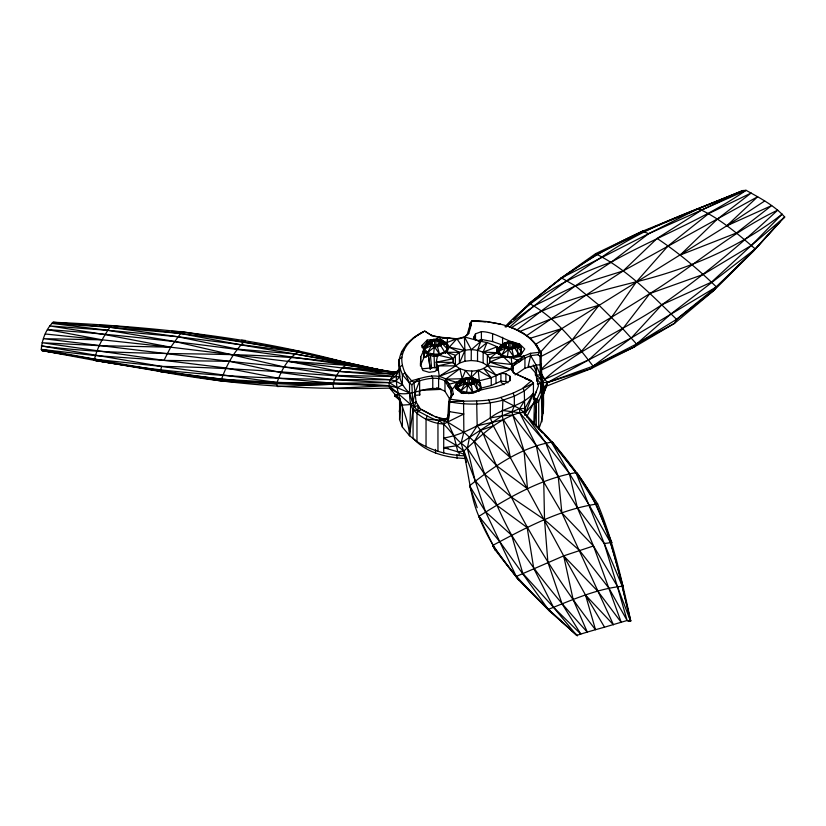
<?xml version="1.0" encoding="UTF-8"?>
<svg xmlns="http://www.w3.org/2000/svg" width="826" height="826" viewBox="0 0 826 826"><rect width="100%" height="100%" fill="white"/><g stroke="black" fill="none" stroke-linecap="round" stroke-linejoin="round"><path stroke-width="1.24" d="M447.083 347.302L447.083 344.907C440.867 336.905 429.128 337.751 424.006 346.27L424.378 351.7L427.806 354.684L433.351 356.274L438.296 356.099M453.278 363.512L453.247 358.732C459.721 347.24 477.789 347.509 487.392 354.901L487.319 365.691L483.117 362.903L477.531 361.107L477.552 350.307L480.763 341.396L487.051 342.48L497.211 346.765L497.211 353.456M478.688 391.472L480.763 389.067L480.381 383.099C474.176 375.097 462.426 375.954 457.305 384.462L457.676 389.893L460.247 392.133M512.244 347.168L512.244 343.812L514.268 342.511L516.198 344.184L518.78 356.543L521.547 353.332L521.165 347.374C514.949 339.372 503.199 340.219 498.088 348.737L498.46 354.168L507.401 356.656L517.747 356.522M483.117 362.903L483.169 352.103L487.051 342.48L477.552 350.307M533.41 398.917L533.451 383.192L531.397 380.858L514.133 373.197L510.891 369.181L489.766 362.077L489.694 358.37L487.392 354.901L496.756 352.65L503.086 356.502L513.153 365.98L513.153 372.371M489.653 363.151L489.694 358.37L496.756 352.65L497.211 346.765L483.169 352.103L496.756 352.65M436.273 370.007L436.273 362.201L437.615 354.984L446.67 352.268L455.343 355.221L455.415 366.001L459.442 363.13L464.924 361.23L471.202 360.528L471.305 349.728L464.408 336.925L456.892 338.774L446.701 342.604L438.369 339.083L427.176 340.105L422.045 345.382L422.045 347.612M465.09 454.734L457.821 451.832L453.918 435.829L447.578 422.055L448.704 401.88L449.685 401.828C466.773 400.197 484.222 402.623 500.886 397.42L502.879 400.187L519.595 408.705L523.911 412.38L524.882 414.673L524.283 390.977L523.023 387.952L531.397 380.858L514.133 373.197M533.875 422.902L534.401 402.499L533.451 393.042C522.29 406.599 503.395 407.125 490.334 417.946C475.952 426.897 460.64 435.281 443.717 438.038L456.861 445.72L463.923 450.913L475.126 480.711L485.523 511.738L516.26 576.455L518.635 579.966L550.044 611.55L577.405 635.679L576.755 635.411C539.048 600.616 497.717 565.511 478.863 516.364C468.693 492.946 468.672 467.062 461.115 443.108C452.885 436.355 448.002 426.061 438.72 420.64C429.448 418.462 422.127 411.978 413.072 409.5C408.405 401.612 409.851 391.875 409.49 383.078C406.072 374.736 400.92 366.558 401.911 357.183C403.862 344.855 414.208 336.409 424.76 331.102L432.163 335.872L424.76 331.102C410.14 337.741 396.119 351.597 399.381 369.036C398.266 378.308 402.634 386.898 409.49 392.928C411.596 399.33 412.721 406.578 418.245 411.1L416.975 413.847L416.975 441.59C431.337 450.717 448.363 455.374 465.306 455.859M400.207 399.165L399.577 419.536L402.396 427.104L409.51 435.663L416.975 441.59M111.056 325.671C103.632 336.068 97.034 347.818 94.216 360.301C191.828 377.441 291.402 379.96 390.337 379.712L395.778 376.315L399.381 369.036L396.852 371.886C393.238 393.166 408.447 414.497 409.51 435.663L410.677 404.544L389.139 385.659L333.208 383.254L276.927 382.459L221.647 379.217L160.234 371.493L94.216 360.301L41.961 350.575L41.3 349.398C41.95 339.62 46.05 329.099 53.112 322.233C153.347 326.693 253.747 336.915 350.678 363.915C272.105 343.957 191.539 334.065 111.056 325.671L99.471 325.423M420.424 366.032L420.702 357.038L423.79 350.152L422.045 345.382M531.087 420.837C557.488 444.863 578.572 473.907 597.663 503.901C613.346 541.474 622.061 581.298 630.713 620.935L627.12 620.491L604.539 627.182L585.551 595.102L563.683 555.867L510.354 457.625L502.291 415.777L502.879 400.187L514.33 396.17L524.283 390.977L533.451 383.192L532.667 383.202M400.29 368.448C395.004 373.631 386.929 379.506 389.696 388.117L399.577 399.96L399.577 419.536L400.114 399.154M534.494 424.419L536.27 403.202L537.148 398.741L540.307 391.792L541.226 383.739L540.287 374.787L540.008 356.212L541.464 353.714C530.085 327.643 497.293 321.293 471.667 320.849L470.004 323.565L470.004 327.21M468.579 377.854L471.14 377.503L471.832 371.091C478.574 370.719 486.855 368.974 489.766 362.077L503.086 356.502L511.232 357.493L517.85 360.281L519.038 361.984L523.684 356.161L530.519 353.311L539.461 352.279L541.464 353.714C539.574 378.556 548.97 405.421 538.707 428.952L538.707 401.209L541.939 394.085L542.888 386.041L536.817 379.01L536.136 365.154L530.633 355.624L530.519 353.311M524.975 415.241L525.006 408.416L533.451 393.042L524.882 414.673M470.004 323.565L471.047 325.506L468.796 333.301L463.778 337.627L468.796 333.301M471.625 321.159L471.047 325.506L469.436 326.859L467.134 334.86M542.383 404.575L544.51 387.394L547.555 382.49L588.793 359.826L631.405 337.865L716.348 286.901L753.498 251.042L780.178 221.43L753.498 251.042L714.17 290.205L674.481 323.389L634.575 346.817L591.364 368.51L546.585 386.103L543.776 393.279L547.555 382.49L593.089 366.166L634.575 346.817L636.547 343.998L671.094 313.839L755.263 248.956L784.7 217.011C774.168 205.261 759.693 197.93 746.095 190.321L742.873 190.538L643.609 231.486L596.661 254.48L560.699 278.341L529.249 303.4L513.101 319.652M409.51 435.663L413.072 409.5L416.056 401.963L413.909 382.355L411.503 380.714L405.05 372.991L402.396 374.601L402.396 384.761L397.378 387.745L389.139 385.659L276.927 382.459L161.659 366.414L94.226 359.207L41.961 350.575L64.727 354.354M399.278 411.802L400.135 405.659M438.162 345.815L438.162 341.345L440.186 340.044L447.083 344.907L447.465 350.874L433.351 356.274L434.393 346.775L433.289 344.535L429.334 344.194L424.368 349.047L424.378 351.7L433.32 354.189L441.59 354.024M471.47 384.007L471.47 379.547L473.494 378.236L475.415 379.919L475.631 381.922L474.083 383.729L471.171 384.844L468.765 384.018L461.084 390.626L457.676 387.249L462.632 382.397L466.587 382.727L467.692 384.968L466.618 392.391L461.104 392.877L461.084 390.626L464.563 384.069L465.42 380.714L463.975 378.576L457.676 387.249L457.676 389.893L466.618 392.391L475.921 392.236M509.487 357.978L521.547 353.332L521.165 347.374L516.198 344.184L512.244 343.812L511.149 341.613L508.64 343.389L504.758 342.852L498.088 348.737L498.46 354.168L498.45 351.515L503.416 346.662L507.37 347.003L508.465 349.243L507.401 356.656L502.982 357.049M447.506 338.484L447.599 337.875L456.892 338.774L464.904 350.441L464.924 361.23M541.402 377.978L541.794 375.727L540.287 374.787L536.136 365.154L524.933 368.22L515.114 374.87M446.701 347.065L447.599 337.875L453.908 338.99M536.27 426.02L536.27 403.202L538.707 401.209L537.148 398.741L534.773 400.651L526.658 417.016M413.072 438.668L413.072 409.5C420.651 417.842 432.452 423.573 443.717 423.996L447.578 422.055C451.698 413.021 446.525 402.014 453.267 394.054L452.411 389.211L445.792 379.134C435.075 372.495 422.592 378.04 411.503 380.714L409.49 383.078L411.885 384.72L412.711 403.171L410.677 404.544L402.396 405.112L396.47 395.478L398.287 393.238C414.136 396.656 430.026 382.706 444.977 391.287L449.705 398.979M514.66 373.61L512.192 370.554L513.153 365.98L517.85 360.281L523.684 356.161L524.933 357.999L524.933 368.22M528.062 366.92L530.633 355.624L538.005 354.767L540.008 356.212M448.704 401.88L449.365 399.092L451.77 394.983L453.267 394.054M447.682 417.636L445.875 418.668L440.557 418.627L438.72 420.64L437.956 423.841L437.956 451.368M426.04 446.763L426.04 419.019L444.357 420.775L447.238 419.267L449.065 411.906M546.585 386.103L547.555 382.49L541.195 375.644M542.383 394.983L544.51 387.394L542.434 382.614L544.809 379.186C579.532 347.787 623.434 330.751 661.863 304.753C702.823 276.204 741.159 244.135 777.7 210.145C731.402 232.106 693.272 266.757 649.907 293.509C614.668 315.821 578.799 337.173 541.639 356.14M402.396 427.104L402.396 405.112L399.577 399.96L394.663 395.984L395.138 394.384L397.203 395.282M399.629 410.625L400.331 408.25M402.396 384.761L395.922 381.178L390.337 379.712C314.148 374.57 238.033 367.591 161.659 366.414L160.234 371.493C235.854 385.763 312.858 390.099 389.696 388.117L398.287 393.238M422.798 351.04L425.183 351.783L423.356 357.689L429.076 355.066M447.238 419.267L449.685 411.678L448.704 410.377M541.794 375.727L540.741 378.721L542.383 380.941L542.888 413.568M426.04 419.019L427.104 416.159M466.029 378.215L462.188 378.742L456.633 382.314L455.487 385.277L451.058 390.946L451.058 397.337M533.389 399.072L538.428 385.959L535.403 372.64L529.621 366.228M411.885 384.72L418.813 378.69L419.618 380.848L415.282 392.04L412.711 403.171L416.056 401.963L419.845 407.992M444.977 391.287L444.977 381.065L445.792 379.134L462.188 378.742L465.492 370.502L471.832 371.091M541.939 421.828L541.226 383.739L542.383 380.941M471.305 349.728L480.763 341.396L464.408 336.925L464.904 350.441L459.442 363.13L459.39 352.341L449.282 347.178L446.701 342.604M447.083 344.907L442.333 343.73L436.902 344.958L427.785 352.423L424.368 349.047L430.676 340.384L432.122 342.522L431.265 345.877L427.785 352.423L427.806 354.684L433.32 354.189M504.758 342.852L506.193 344.989L505.347 348.345L501.867 354.891L498.45 351.515L498.088 348.737M533.937 396.862L536.404 391.39M472.637 383.791L473.494 378.236L476.974 380.693L474.754 380.105M389.139 385.659L333.694 388.375L332.94 384.255C234.532 387.425 137.643 366.641 41.3 349.398L95.176 355.583L163.982 360.384L170.693 347.199L181.957 331.629L299.157 351.329C287.562 358.195 280.51 371.493 276.607 384.069L277.536 386.547L332.94 384.255C335.81 375.603 341.024 365.639 350.647 363.44L385.133 371.173M523.684 356.161L511.232 357.493L511.872 364.503L510.891 369.181L491.243 377.73L479.741 380.672L471.14 377.503L465.492 370.502L459.886 368.685L455.622 365.856L453.35 362.438L453.247 358.732L446.67 352.268L449.282 347.178L456.892 338.774M473.763 339.383L473.763 337.153L475.487 333.828L481.403 331.639C495.414 331.773 506.142 341.778 519.399 343.781L524.737 348.985L520.69 355.087L516.25 356.584M516.911 330.028L541.649 310.69L575.34 285.889L611.219 262.172L648.668 233.696L702.1 209.825L742.873 190.538L698.197 208.586L560.699 278.341L595.598 253.685L642.535 231.228L698.197 208.586C719.446 218.105 737.721 233.768 755.263 248.956L716.348 286.901L676.587 319.342L674.481 323.389L636.547 343.998L593.089 366.166L591.364 368.51L547.555 382.49L542.434 382.614M425.111 346.135L426.784 343.162L434.559 340.921L437.068 339.145L438.162 341.345L442.116 341.716L442.333 343.73L447.455 348.964L444.677 352.072L439.339 343.368L440.186 340.044L445.038 344.421M458.967 383.336L460.082 381.354L467.857 379.124L470.366 377.337L471.47 379.547L475.415 379.919L480.381 383.099L480.763 389.067L468.703 393.703M498.078 350.596L500.855 345.619L505.667 343.884L508.64 343.389L508.64 347.86M425.989 357.451L427.847 354.22M538.005 354.767L539.461 352.279C535.103 339.93 523.292 332.579 511.759 327.819L512.409 327.943M456.633 389.005L456.633 382.314L449.117 384.204L448.022 386L452.411 389.211M524.283 401.137L519.595 408.705L519.678 412.742L536.25 445.544L558.221 476.406L577.343 507.691L604.24 543.549L622.143 585.882L630.713 620.935L628.07 621.379M506.193 347.219L506.193 344.989L503.199 344.649L498.45 351.515L507.37 347.003L511.955 349.119L514.856 348.004L516.415 346.197L521.165 347.374M480.67 341.437L482.116 339.496M423.593 353.714L425.183 351.783M432.122 344.752L432.122 342.522L429.117 342.191L429.334 344.194C432.153 347.416 437.191 347.385 440.785 345.536L442.333 343.73L439.339 343.368L442.116 341.716M445.39 353.27L447.465 350.874M475.415 379.919L472.637 381.56L477.975 390.264L480.753 387.157L480.381 385.494M521.154 349.759L521.526 351.432L518.759 354.54L513.421 345.826L514.268 342.511L519.11 346.879M525.253 412.742L534.401 402.499L536.27 403.202L534.773 400.651M540.287 352.392L561.608 328.696L726.787 225.808L764.7 200.986M399.97 368.468L391.968 376.532L336.657 375.417L284.32 367.012L229.545 361.323L43.479 338.681L102.228 339.837L170.693 347.199L394.064 374.23L396.408 372.547L342.594 367.539L397.451 372.516C281.17 355.159 164.808 337.762 47.433 329.584L102.228 339.837L45.316 334.003M95.093 359.393L94.216 360.301L222.297 381.158L276.607 384.069L221.306 379.826L160.234 371.493L161.349 371.401M471.14 377.503L478.151 370.378L491.243 377.73L491.243 385.535L480.887 388.179M505.925 326.879L511.304 321.459M506.09 326.9L508.857 324.205M514.402 318.815C551.107 281.842 595.143 252.663 642.535 231.228L648.668 233.696M505.006 326.776C533.782 295.842 571.778 276.039 611.219 262.172C655.679 237.165 704.072 219.571 746.095 190.321L702.1 209.825L657.104 238.425L623.134 270.959L586.491 294.789L526.575 335.676M541.371 369.077L572.15 340.023L599.015 305.248L575.34 285.889L561.701 278.042L529.249 303.4C555.65 317.587 575.082 342.676 593.089 366.166L631.405 337.865L661.863 304.753L711.454 282.162L751.423 245.394L784.7 217.011L782.759 218.56M477.211 507.649L469.56 485.781C493.783 466.473 521.33 447.134 552.367 441.982L575.939 472.637L596.258 504.356L611.787 542.506L604.24 543.549L575.939 472.637L551.241 441.838L523.911 412.38L519.678 412.742L502.27 410.419M501.867 354.891L510.984 347.426L516.415 346.197L521.526 351.432M604.539 627.182L595.494 629.701L585.551 595.102L613.46 624.797L561.887 512.936L558.221 476.406L545.666 442.653L519.678 412.742C497.479 419.164 480.742 436.045 463.923 450.913L457.821 451.832L443.717 447.63L456.861 445.72L502.291 415.777L519.595 408.705L525.006 408.416L523.911 412.38L545.666 442.653L569.362 473.484L589.227 505.192L610.569 542.63L622.969 586.161C597.146 588.649 572.346 599.872 548.247 609.412L499.709 541.588L478.863 516.364C508.744 497.407 540.7 478.832 575.939 472.637L577.26 473.246C608.525 516.477 617.879 570.033 630.383 620.749L617.28 586.171L604.24 543.549M509.363 327.375C538.211 301.314 569.073 277.536 602.071 256.938C644.435 226.778 694.119 210.671 741.893 191.374L738.475 192.985M447.744 417.853L444.357 420.775L443.717 423.996L443.717 452.958M399.041 370.141L394.064 374.23L339.455 371.421L284.32 367.012L174.348 341.396L107.69 330.307L51.553 323.369L109.755 327.261L180.295 333.446L241.037 344.896L350.647 363.44M390.605 372.165L297.639 351.855L177.673 336.719L107.69 330.307L49.581 325.909L105.078 334.623L170.693 347.199L99.43 345.671L42.105 342.738L163.982 360.384L226.004 367.993L278.445 378.246L333.208 383.254L389.366 382.614L395.922 381.178L399.577 376.883L399.278 359.3L401.911 357.183M424.378 351.7L424.006 346.27L429.117 342.191M457.676 389.893L457.305 384.462L462.426 380.383L465.42 380.714L465.42 382.954M519.378 331.67L551.056 318.898L599.015 305.248L622.763 328.758L636.547 343.998L676.587 319.342L714.17 290.205L716.348 286.901C698.042 269.08 678.373 252.611 657.104 238.425M404.131 349.677L401.529 351.68L401.529 354.199M506.462 326.373L534.401 305.63L575.34 285.889L623.134 270.959L757.638 196.753L726.787 225.808L771.639 205.612L736.369 233.025L680.18 255.038L717.205 219.262L751.195 193.005L708.667 213.614L667.997 245.983L636.516 281.718L611.56 317.298L581.545 351.133L541.846 369.738M462.188 378.742L459.886 368.685L445.792 379.134L456.633 382.314M517.85 360.281L511.872 364.503L489.766 362.077M513.153 365.98L524.933 357.999L530.633 355.624M638.292 233.975L642.535 231.228M402.231 365.412L399.577 367.033L399.577 376.883L339.455 371.421L288.047 361.23L345.722 365.195L380.765 370.523M406.247 344.483L408.385 343.193M429.334 344.194L432.122 342.522M508.465 349.243L513.586 356.45L511.955 349.119L508.465 349.243L505.347 348.345L503.416 346.662L506.193 344.989M467.692 384.968L472.802 392.185L471.171 384.844L467.692 384.968L464.563 384.069L462.632 382.397L465.42 380.714M467.857 384.709L470.2 383.15L475.631 381.922L480.381 383.099M535.651 344.256L561.608 328.696L530.261 338.216M413.248 337.937L423.408 331.887M516.198 344.184L513.421 345.826L516.415 346.197M511.294 327.757C548.991 303.09 593.419 292.755 636.516 281.718C688.946 268.884 739.466 247.449 782.212 214.089L751.423 245.394L703.153 274.5L649.907 293.509L622.763 328.758L588.793 359.826L544.809 379.186L541.495 373.971M492.595 545.48L518.635 579.966L495.363 550.188L492.595 545.48C525.78 527.804 560.028 509.281 597.663 503.901M491.243 385.535L500.917 381.158L505.884 381.56L507.949 382.82M529.249 303.4L531.49 302.213M500.886 397.42L513.07 393.145L533.451 383.192M689.483 212.86L697.381 208.854M560.699 278.341L564.075 276.669M438.72 420.64L445.875 418.668L444.357 420.775L447.578 422.055L463.861 413.981L449.685 411.678M421.281 409.634L418.245 411.1L417.688 405.525L414.435 406.826L410.677 404.544M435.023 339.982L437.068 339.145M509.095 342.449L511.149 341.613M477.851 340.756L481.403 339.445L492.585 341.572L502.58 345.082L502.58 337.276M500.855 345.619L503.963 344.473M460.082 381.354L462.147 380.59M459.886 368.685L439.267 376.305L438.596 378.298L438.596 388.519M455.487 388.623L455.487 385.277L455.508 388.241L462.653 393.331L473.122 393.259C484.676 386.816 499.307 388.654 510.334 380.332L510.003 376.274L505.884 373.755L500.917 373.352L496.013 375.128L483.654 368.468L491.243 377.73M483.231 433.712L510.354 457.625L493.329 425.855L480.959 430.222L474.258 441.559C483.561 473.959 495.548 505.584 511.655 535.238C533.245 570.188 559.584 601.834 587.276 632.076L595.494 629.701C549.083 570.033 510.551 504.273 483.231 433.712L477.17 425.824L476.664 401.178M449.365 399.092L463.562 400.961L463.861 432.163L461.115 443.108L467.382 448.332L484.511 474.155L511.232 497.056L544.53 519.719L579.46 550.395L608.907 588.143L627.12 620.491L617.28 586.171L593.481 545.965L563.683 555.867L516.26 576.455L550.044 611.55L548.247 609.412L577.405 635.679M394.663 395.984L396.47 395.478M413.909 382.355C425.431 379.165 439.473 374.157 449.117 384.204M457.656 339.135L462.56 337.927M502.879 400.187C485.543 404.75 467.268 405.318 449.685 401.828M437.79 370.347L437.79 365.887L455.622 365.856L439.267 376.305L437.79 365.887L436.273 362.201L453.247 358.732L437.615 354.984M493.329 425.855L490.334 417.946L502.291 415.777L512.616 415.003L536.25 445.544L543.756 481.981L544.53 519.719L547.875 562.217L561.99 603.661L580.802 634.058L587.276 632.076L573.12 599.47L563.683 555.867L597.931 591.354L621.266 622.422L593.481 545.965L577.343 507.691L569.362 473.484L551.241 441.838L545.098 435.509M533.575 399.309L537.148 398.741L533.441 397.956M489.694 358.37L503.086 356.502M536.136 365.154L540.008 364.71L541.464 363.564L540.287 374.787L536.394 375.18L540.741 378.721L536.817 379.01L537.045 381.426M478.357 340.766L482.157 340.395M422.189 368.819L436.83 367.363M414.91 395.324L419.753 394.952L419.753 390.388L441.332 389.345L436.717 387.673M537.282 383.832L541.226 383.739M446.67 352.268L459.39 352.341M436.273 362.201L453.35 362.438L437.79 365.887L437.997 369.232L434.92 371.514L429.076 372.309L422.819 370.451L420.424 363.791M163.982 360.384L229.545 361.323L281.005 372.598L334.499 379.764L389.366 382.614L397.378 387.745L409.49 392.928M486.483 321.479L472.864 321.18L485.389 321.737M413.423 438.565C426.206 452.813 447.011 457.8 465.565 458.492M171.632 331.329L181.957 331.629M241.564 340.229L245.384 340.415C234.15 351.226 226.427 365.226 221.306 379.826L222.297 381.158M295.357 351.05L299.157 351.329M53.112 322.233L109.755 327.261L177.673 336.719L237.496 349.15L295.089 353.951L392.082 371.999M430.769 335.057L438.472 337.049L447.599 337.875M471.202 360.528L477.531 361.107M442.406 337.948L444.956 338.216M472.637 381.56L475.631 381.922L480.753 387.157M430.676 340.384L434.559 340.921L434.559 345.392M463.975 378.576L467.857 379.124L467.857 383.594M514.856 348.004L510.984 347.426L511.955 349.119M440.785 345.536L436.902 344.958L439.504 353.982L434.393 346.775M474.083 383.729L470.2 383.15L471.171 384.844M383.274 370.905L385.773 371.287M388.272 371.669L390.781 372.051M394.539 372.629L397.038 373.001M433.227 336.151L446.37 338.309M443.717 447.63L448.446 448.384M161.659 366.414L41.352 345.918C149.537 360.456 260.004 345.784 367.291 367.931M394.57 372.454L397.058 372.898M137.601 367.095L140.1 367.549M142.599 368.004L145.097 368.448M147.596 368.902L160.099 371.173M487.887 321.851L500.659 324.226L499.255 323.864M351.907 364.214L361.891 366.3M364.39 366.816L369.387 367.859M371.876 368.375L385.608 371.246M449.282 347.178L464.904 350.441M445.069 419.154L435.519 416.862L418.379 407.786M521.918 332.682L522.703 332.878M515.538 344.38L517.757 344.958M461.104 392.877L463.324 393.517M480.763 341.396L475.642 339.837L473.763 337.153M437.873 346.652L433.289 344.535L424.368 349.047L424.006 346.27M512.244 343.812L507.66 341.737L508.64 343.389M438.162 341.345L433.588 339.269L434.559 340.921M471.47 379.547L466.886 377.461L467.857 379.124M432.917 415.674L422.334 410.233M435.106 416.51L440.557 418.627M530.612 380.869L524.706 378.215L525.512 378.762M529.518 338.051L531.149 338.836M537.458 345.609L535.723 344.71L541.464 353.714M468.765 384.018L466.587 382.727L457.676 387.249L457.305 384.462M542.362 386.062L544.51 387.394M447.578 422.055L463.861 432.163L474.258 441.559L496.694 465.823L527.504 488.724L524.045 450.965L511.821 411.761L514.33 406.02L514.33 396.17L513.07 393.145M595.598 253.685C626.924 269.317 651.745 295.15 676.587 319.342M438.472 337.049L442.829 340.549L442.829 342.78M501.072 382.324L503.994 384.72M532.791 422.829L542.455 432.783M593.481 545.965L561.887 512.936L543.756 481.981L503.509 419.701L477.17 425.824L469.354 437.78L467.382 448.332L475.126 480.711L496.715 505.192L527.164 527.535L533.741 568.35L553.389 607.162L576.755 635.411L580.802 634.058L553.389 607.162L522.806 573.389L511.655 535.238L485.523 511.738L469.56 485.781M512.192 370.554L510.891 369.181L487.639 365.629L496.013 375.128L496.013 382.934M409.49 383.078L402.396 374.601L399.577 367.033L399.278 359.3M481.455 519.802L478.863 516.364L495.363 550.188L493.225 545.521M540.307 391.792L541.939 394.085M488.517 400.063L490.334 402.871L490.334 417.946M444.977 381.065L451.058 390.946L451.77 394.983M552.367 441.982L554.256 445.338M431.626 375.923L432.772 377.998L432.772 388.23M609.939 539.12L611.787 542.506M533.255 364.999L536.404 371.669M577.26 473.246L578.809 476.674M620.729 580.162L622.969 586.161M629.144 616.175L630.713 620.935M464.511 452.824L463.923 450.913L466.298 462.24M475.631 381.922L477.975 390.264M419.205 392.536L419.753 394.952M478.151 370.378L479.741 384.018M428.147 353.476L430.222 369.336M428.384 354.901L430.201 368.881M503.199 344.649L503.416 346.662M462.426 380.383L462.632 382.397M430.325 354.364L431.637 368.138M434.104 355.448L434.466 367.725M470.046 326.951L470.035 323.255L469.436 329.419M535.403 372.64L535.403 375.149M519.399 343.781L519.399 347.126M510.065 342.594L510.065 348.107M510.003 376.274L510.003 380.734M505.884 373.755L505.884 381.56M500.917 373.352L500.917 381.158M492.585 333.766L492.585 341.572M481.403 331.639L481.403 339.445M475.487 333.828L475.487 340.519M469.292 378.329L469.292 383.842M464.883 379.619L464.883 382.923M459.091 452.328L459.091 455.673M457.005 454.527L457.005 458.275M435.994 340.126L435.994 345.65M435.519 449.385L435.519 453.133M431.585 341.427L431.585 344.731M427.176 340.105L427.176 344.576M423.79 350.152L423.79 357.957L420.702 364.844L420.702 357.038M419.618 380.848L419.618 391.08"/></g></svg>
